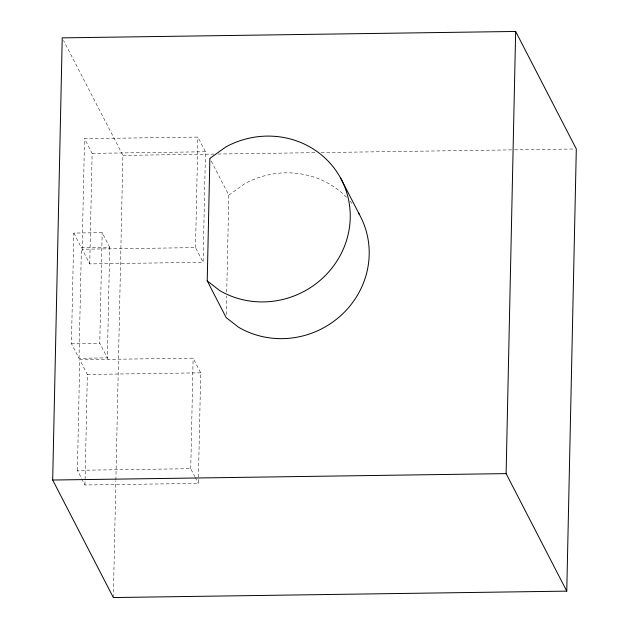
<?xml version="1.0" encoding="UTF-8"?>
<svg xmlns="http://www.w3.org/2000/svg" width="629" height="629" viewBox="0 0 629 629"><rect width="100%" height="100%" fill="white"/><g stroke="black" fill="none" stroke-linecap="round" stroke-linejoin="round"><path stroke-width="0.47" stroke-dasharray="3.15 2.36" d="M73.821 233.06L81.4 247.747L109.737 247.346L107.355 357.885L79.018 358.286L71.431 343.599L73.821 233.06L102.157 232.659L110.5 248.817M79.018 358.286L81.4 247.747M77.391 470.295L79.773 359.757L193.127 358.153L200.706 372.84L198.324 483.386L84.97 484.99L77.391 470.295L190.744 468.691L194.754 476.475M82.155 249.218L84.545 138.679L197.899 137.075L205.479 151.762L203.096 262.301L89.743 263.905L82.155 249.218L195.517 247.614L203.096 262.301M84.97 484.99L87.352 374.444L79.773 359.757M89.743 263.905L92.125 153.366L84.545 138.679M108.109 359.356L99.767 343.198L102.157 232.659M113.346 597.55L115.862 480.878M115.885 479.903L122.891 155.387L63.576 40.476M190.744 468.691L193.127 358.153M195.517 247.614L197.899 137.075M226.243 314.649L226.644 296.039M226.723 292.123L228.822 195.155L209.866 158.429M228.822 195.155L244.752 183.684A85.796 82.132 -27.3 0 1 346.752 197.467M92.125 153.366L205.479 151.762M122.891 155.387L214.159 154.097M218.09 154.034L317.213 152.635M321.136 152.58L513.5 149.859M514.483 149.844L574.348 148.994M71.431 343.599L99.767 343.198M87.352 374.444L200.706 372.84M195.202 477.332L198.324 483.386M350.046 201.06A85.796 82.132 -27.3 0 1 353.136 204.881"/><path stroke-width="0.94" d="M52.687 480.029L62.232 37.866L515.654 31.45L576.313 148.971L566.768 591.134L113.346 597.55L52.687 480.029L506.109 473.613L566.768 591.134M207.224 280.864L209.866 158.429L225.795 146.958A85.796 82.132 -27.3 0 1 350.18 219.521A85.796 82.132 -27.3 0 1 219.67 290.567L207.224 280.864L226.181 317.59L238.627 327.292A85.796 82.132 -27.3 0 0 342.483 314.036A85.796 82.132 -27.3 0 0 358.569 213.027M506.109 473.613L515.654 31.45M340.564 177.991L359.521 214.717"/></g></svg>
